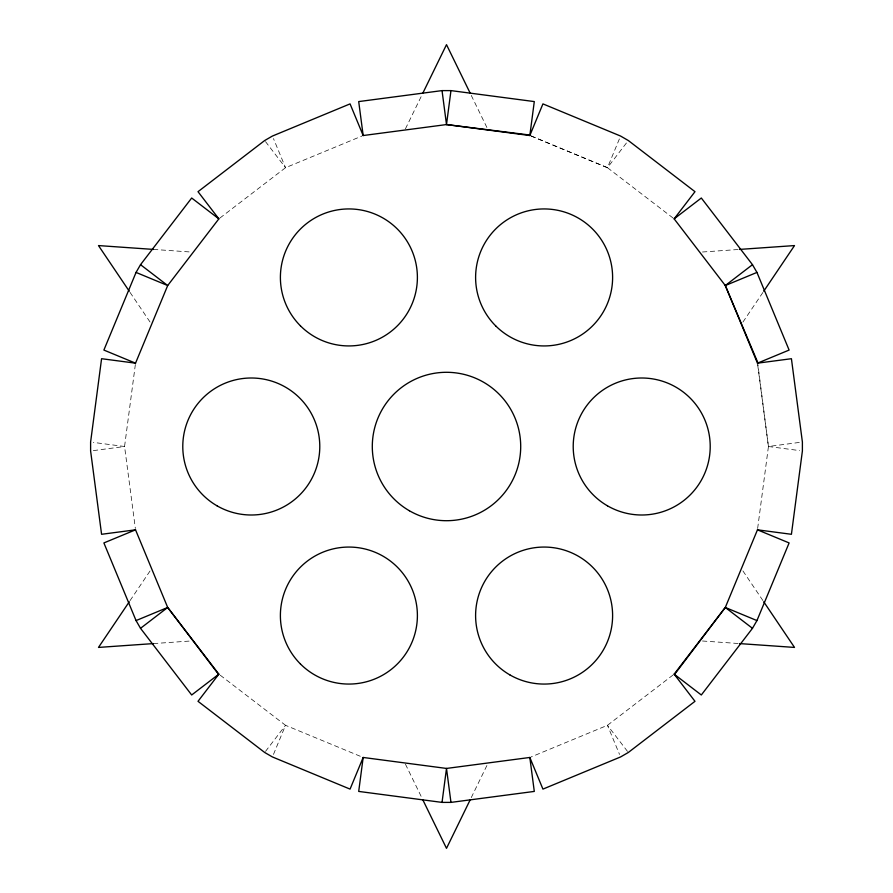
<?xml version="1.0" encoding="UTF-8"?>
<svg xmlns="http://www.w3.org/2000/svg" width="893" height="893" viewBox="0 0 893 893"><rect width="100%" height="100%" fill="white"/><g stroke="black" fill="none" stroke-linecap="round" stroke-linejoin="round"><path stroke-width="0.67" stroke-dasharray="4.46 3.35" d="M135.356 364.523L124.562 446.5L135.356 528.477M757.644 528.477L768.438 446.5L757.9 364.511M273.47 754.418L285.537 725.306L219.935 674.974M673.065 218.026L607.463 167.694L619.53 138.582M405.444 128.815L421.742 95.395M471.258 797.605L487.556 764.185M130.054 600.609L150.069 570.928M742.931 322.072L762.946 292.391M531.078 136.049L607.463 167.694L627.489 141.607M265.511 751.393L285.537 725.306L361.922 756.951M219.935 218.026L285.537 167.694L361.922 136.049M673.065 674.974L607.463 725.306L531.078 756.951M93.33 450.608L124.562 446.5L93.33 442.392M757.644 364.523L768.438 446.5L799.67 442.392M702.467 252.005L739.56 249.415M153.44 643.585L190.533 640.995M153.44 249.415L190.533 252.005M702.467 640.995L739.56 643.585M768.438 446.5L799.67 450.608M531.145 135.948L607.463 167.694M265.511 141.607L285.537 167.694L273.47 138.582M627.489 751.393L607.463 725.306L619.53 754.418M742.931 570.928L762.946 600.609M130.054 292.391L150.069 322.072M471.258 95.395L487.556 128.815M405.444 764.185L421.742 797.605"/><path stroke-width="1.34" d="M363.172 757.465L358.707 791.421L442.035 802.394L450.965 802.394L534.293 791.421L529.828 757.465L446.5 768.438L363.172 757.465L350.067 789.111L272.421 756.951L264.685 752.475L198.012 701.318L218.852 674.148L167.694 607.463L135.535 529.828L101.579 534.293L90.606 450.965L90.606 442.035L101.579 358.707L135.535 363.172L167.694 285.537L218.852 218.852L198.012 191.682L264.685 140.525L272.421 136.049L350.067 103.889L363.172 135.535L446.5 124.562L529.884 135.044M446.5 124.562L450.965 90.606L534.293 101.579L529.828 135.535L446.5 124.562L442.035 90.606L358.707 101.579L363.172 135.535M442.035 802.394L446.5 768.438L450.965 802.394M218.852 218.852L191.682 198.012L140.525 264.685L136.049 272.421L103.889 350.067L135.535 363.172M529.828 135.535L542.933 103.889L620.579 136.049L628.315 140.525L694.988 191.682L674.148 218.852L725.306 285.537L757.967 362.971M674.539 674.449L725.306 607.463L757.465 529.828L791.421 534.293L802.394 450.965L802.394 442.035L791.421 358.707L757.465 363.172L725.306 285.537L752.475 264.685L701.318 198.012L674.148 218.852M756.951 620.579L725.306 607.463L674.148 674.148L701.318 694.988L752.475 628.315L756.951 620.579L789.111 542.933L757.465 529.828M422.947 92.917L446.5 44.65L470.053 92.917M470.053 800.083L446.5 848.35L422.947 800.083M129.284 601.759L98.487 647.425L153.44 643.585M763.716 291.241L794.513 245.575L739.56 249.415M218.852 674.148L191.682 694.988L140.525 628.315L167.694 607.463L218.573 674.36M135.535 529.828L103.889 542.933L136.049 620.579L140.525 628.315M725.306 285.537L756.951 272.421L789.111 350.067L757.465 363.172M136.049 620.579L167.694 607.463M442.035 90.606L450.965 90.606M153.44 249.415L98.487 245.575L129.284 291.241M739.56 643.585L794.513 647.425L763.716 601.759M136.049 272.421L167.694 285.537L140.525 264.685M725.306 607.463L752.475 628.315M674.148 674.148L694.988 701.318L628.315 752.475L620.579 756.951L542.933 789.111L529.828 757.465M752.475 264.685L756.951 272.421M409.396 510.763A74.208 74.208 0 0 0 520.708 446.5A74.208 74.208 0 0 0 409.396 382.237A74.208 74.208 0 0 0 409.396 510.763M300.461 664.001A68.493 68.493 0 0 0 415.055 633.293A68.493 68.493 0 0 0 331.158 549.396A68.493 68.493 0 0 0 300.461 664.001M300.461 325.867A68.493 68.493 0 0 0 415.055 295.17A68.493 68.493 0 0 0 331.158 211.273A68.493 68.493 0 0 0 300.461 325.867M509.858 674.885A68.493 68.493 0 0 0 612.609 615.567A68.493 68.493 0 0 0 509.858 556.239A68.493 68.493 0 0 0 509.858 674.885M495.671 325.867A68.493 68.493 0 0 0 610.276 295.17A68.493 68.493 0 0 0 526.379 211.273A68.493 68.493 0 0 0 495.671 325.867M607.463 505.818A68.493 68.493 0 0 0 710.214 446.5A68.493 68.493 0 0 0 607.463 387.182A68.493 68.493 0 0 0 607.463 505.818M217.032 505.818A68.493 68.493 0 0 0 319.783 446.5A68.493 68.493 0 0 0 217.032 387.182A68.493 68.493 0 0 0 217.032 505.818"/></g></svg>
